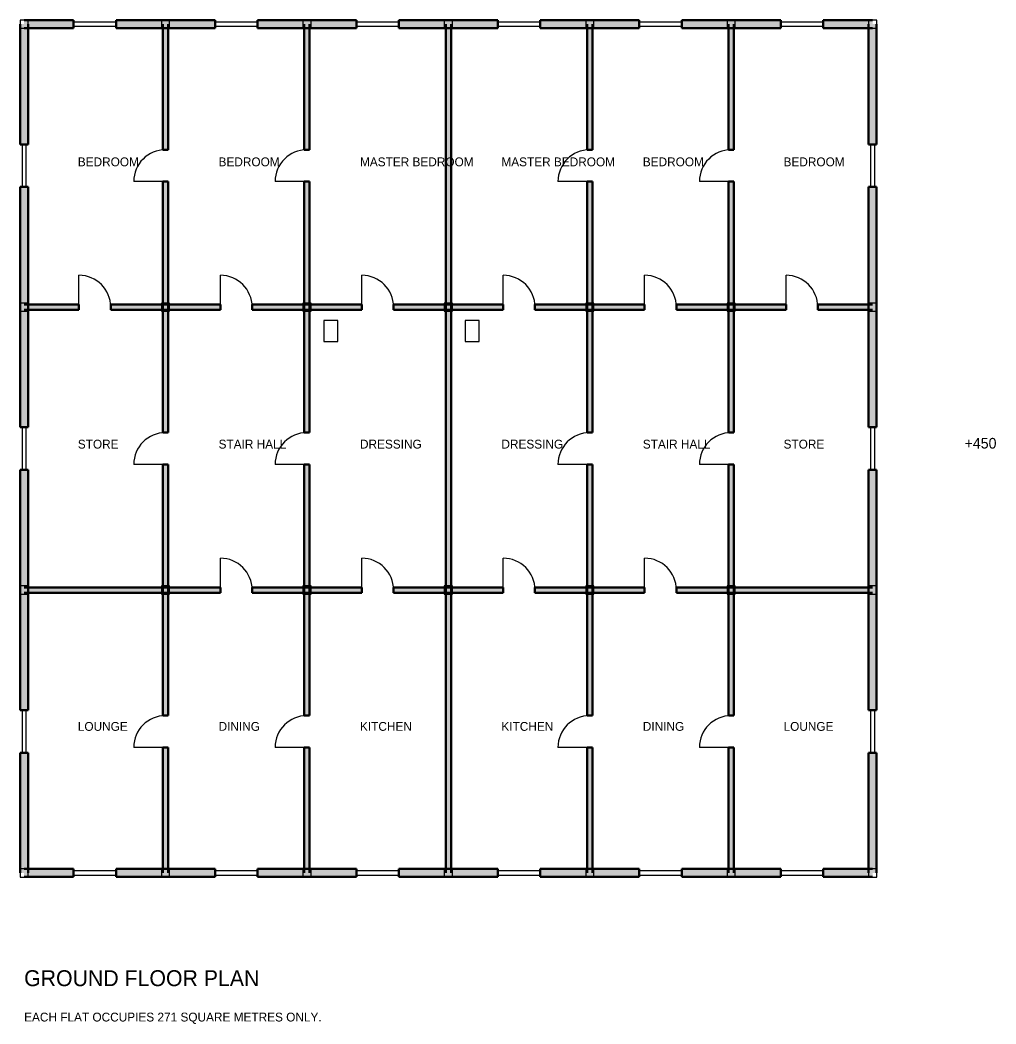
# Model space of a CAD drawing. Header units: millimetres. Extents: x -115 to 209599, y -4269 to 24115.
# Drawn here: x -115 to 27488, y -4269 to 24115 of the extents above; entities that cross this region are included whole.
import ezdxf

# ---------------------------------------------------------------- set-up
doc = ezdxf.new("R2010")
doc.units = ezdxf.units.MM
for name, color, linetype in [('COLUMN', 6, 'CONTINUOUS'), ('DOOR', 3, 'CONTINUOUS'), ('HATCH', 5, 'CONTINUOUS'), ('SANITARY', 1, 'CONTINUOUS'), ('TEXT', 7, 'CONTINUOUS'), ('WALL', 4, 'CONTINUOUS'), ('WIND', 2, 'CONTINUOUS')]:
    doc.layers.add(name, color=color, linetype=linetype)

msp = doc.modelspace()

# ---------------------------------------------------------------- hatches: boundary and pattern name
at = {"layer": 'HATCH'}
h = msp.add_hatch(color=256, dxfattribs=at)
h.dxf.hatch_style = 1
h.paths.add_polyline_path([(-112.5, 20600), (112.5, 20600), (112.5, 24000), (-112.5, 24000)])
h = msp.add_hatch(color=256, dxfattribs=at)
h.dxf.hatch_style = 1
h.paths.add_polyline_path([(0, 23887.5), (1400, 23887.5), (1400, 24112.5), (0, 24112.5)])
h = msp.add_hatch(color=256, dxfattribs=at)
h.dxf.hatch_style = 1
h.paths.add_polyline_path([(2600, 23887.5), (4000, 23887.5), (4000, 24112.5), (2600, 24112.5)])
h = msp.add_hatch(color=256, dxfattribs=at)
h.dxf.hatch_style = 1
h.paths.add_polyline_path([(3925, 20450), (4075, 20450), (4075, 24000), (3925, 24000)])
h = msp.add_hatch(color=256, dxfattribs=at)
h.dxf.hatch_style = 1
h.paths.add_polyline_path([(4000, 23887.5), (5400, 23887.5), (5400, 24112.5), (4000, 24112.5)])
h = msp.add_hatch(color=256, dxfattribs=at)
h.dxf.hatch_style = 1
h.paths.add_polyline_path([(6600, 23887.5), (8000, 23887.5), (8000, 24112.5), (6600, 24112.5)])
h = msp.add_hatch(color=256, dxfattribs=at)
h.dxf.hatch_style = 1
h.paths.add_polyline_path([(7925, 20450), (8075, 20450), (8075, 24000), (7925, 24000)])
h = msp.add_hatch(color=256, dxfattribs=at)
h.dxf.hatch_style = 1
h.paths.add_polyline_path([(8000, 23887.5), (9400, 23887.5), (9400, 24112.5), (8000, 24112.5)])
h = msp.add_hatch(color=256, dxfattribs=at)
h.dxf.hatch_style = 1
h.paths.add_polyline_path([(10600, 23887.5), (12000, 23887.5), (12000, 24112.5), (10600, 24112.5)])
h = msp.add_hatch(color=256, dxfattribs=at)
h.dxf.hatch_style = 1
h.paths.add_polyline_path([(11925, 16000), (12075, 16000), (12075, 24000), (11925, 24000)])
h = msp.add_hatch(color=256, dxfattribs=at)
h.dxf.hatch_style = 1
h.paths.add_polyline_path([(12000, 23887.5), (13400, 23887.5), (13400, 24112.5), (12000, 24112.5)])
h = msp.add_hatch(color=256, dxfattribs=at)
h.dxf.hatch_style = 1
h.paths.add_polyline_path([(14600, 23887.5), (16000, 23887.5), (16000, 24112.5), (14600, 24112.5)])
h = msp.add_hatch(color=256, dxfattribs=at)
h.dxf.hatch_style = 1
h.paths.add_polyline_path([(15925, 20450), (16075, 20450), (16075, 24000), (15925, 24000)])
h = msp.add_hatch(color=256, dxfattribs=at)
h.dxf.hatch_style = 1
h.paths.add_polyline_path([(16000, 23887.5), (17400, 23887.5), (17400, 24112.5), (16000, 24112.5)])
h = msp.add_hatch(color=256, dxfattribs=at)
h.dxf.hatch_style = 1
h.paths.add_polyline_path([(18600, 23887.5), (20000, 23887.5), (20000, 24112.5), (18600, 24112.5)])
h = msp.add_hatch(color=256, dxfattribs=at)
h.dxf.hatch_style = 1
h.paths.add_polyline_path([(19925, 20450), (20075, 20450), (20075, 24000), (19925, 24000)])
h = msp.add_hatch(color=256, dxfattribs=at)
h.dxf.hatch_style = 1
h.paths.add_polyline_path([(20000, 23887.5), (21400, 23887.5), (21400, 24112.5), (20000, 24112.5)])
h = msp.add_hatch(color=256, dxfattribs=at)
h.dxf.hatch_style = 1
h.paths.add_polyline_path([(22600, 23887.5), (24000, 23887.5), (24000, 24112.5), (22600, 24112.5)])
h = msp.add_hatch(color=256, dxfattribs=at)
h.dxf.hatch_style = 1
h.paths.add_polyline_path([(23887.5, 20600), (24112.5, 20600), (24112.5, 24000), (23887.5, 24000)])
h = msp.add_hatch(color=256, dxfattribs=at)
h.dxf.hatch_style = 1
h.paths.add_polyline_path([(-112.5, 16000), (112.5, 16000), (112.5, 19400), (-112.5, 19400)])
h = msp.add_hatch(color=256, dxfattribs=at)
h.dxf.hatch_style = 1
h.paths.add_polyline_path([(3925, 16000), (4075, 16000), (4075, 19550), (3925, 19550)])
h = msp.add_hatch(color=256, dxfattribs=at)
h.dxf.hatch_style = 1
h.paths.add_polyline_path([(7925, 16000), (8075, 16000), (8075, 19550), (7925, 19550)])
h = msp.add_hatch(color=256, dxfattribs=at)
h.dxf.hatch_style = 1
h.paths.add_polyline_path([(15925, 16000), (16075, 16000), (16075, 19550), (15925, 19550)])
h = msp.add_hatch(color=256, dxfattribs=at)
h.dxf.hatch_style = 1
h.paths.add_polyline_path([(19925, 16000), (20075, 16000), (20075, 19550), (19925, 19550)])
h = msp.add_hatch(color=256, dxfattribs=at)
h.dxf.hatch_style = 1
h.paths.add_polyline_path([(23887.5, 16000), (24112.5, 16000), (24112.5, 19400), (23887.5, 19400)])
h = msp.add_hatch(color=256, dxfattribs=at)
h.dxf.hatch_style = 1
h.paths.add_polyline_path([(-112.5, 12600), (112.5, 12600), (112.5, 16000), (-112.5, 16000)])
h = msp.add_hatch(color=256, dxfattribs=at)
h.dxf.hatch_style = 1
h.paths.add_polyline_path([(0, 15925), (1550, 15925), (1550, 16075), (0, 16075)])
h = msp.add_hatch(color=256, dxfattribs=at)
h.dxf.hatch_style = 1
h.paths.add_polyline_path([(2450, 15925), (4000, 15925), (4000, 16075), (2450, 16075)])
h = msp.add_hatch(color=256, dxfattribs=at)
h.dxf.hatch_style = 1
h.paths.add_polyline_path([(3925, 12450), (4075, 12450), (4075, 16000), (3925, 16000)])
h = msp.add_hatch(color=256, dxfattribs=at)
h.dxf.hatch_style = 1
h.paths.add_polyline_path([(4000, 15925), (5550, 15925), (5550, 16075), (4000, 16075)])
h = msp.add_hatch(color=256, dxfattribs=at)
h.dxf.hatch_style = 1
h.paths.add_polyline_path([(6450, 15925), (8000, 15925), (8000, 16075), (6450, 16075)])
h = msp.add_hatch(color=256, dxfattribs=at)
h.dxf.hatch_style = 1
h.paths.add_polyline_path([(7925, 12450), (8075, 12450), (8075, 16000), (7925, 16000)])
h = msp.add_hatch(color=256, dxfattribs=at)
h.dxf.hatch_style = 1
h.paths.add_polyline_path([(8000, 15925), (9550, 15925), (9550, 16075), (8000, 16075)])
h = msp.add_hatch(color=256, dxfattribs=at)
h.dxf.hatch_style = 1
h.paths.add_polyline_path([(10450, 15925), (12000, 15925), (12000, 16075), (10450, 16075)])
h = msp.add_hatch(color=256, dxfattribs=at)
h.dxf.hatch_style = 1
h.paths.add_polyline_path([(11925, 8000), (12075, 8000), (12075, 16000), (11925, 16000)])
h = msp.add_hatch(color=256, dxfattribs=at)
h.dxf.hatch_style = 1
h.paths.add_polyline_path([(12000, 15925), (13550, 15925), (13550, 16075), (12000, 16075)])
h = msp.add_hatch(color=256, dxfattribs=at)
h.dxf.hatch_style = 1
h.paths.add_polyline_path([(14450, 15925), (16000, 15925), (16000, 16075), (14450, 16075)])
h = msp.add_hatch(color=256, dxfattribs=at)
h.dxf.hatch_style = 1
h.paths.add_polyline_path([(15925, 12450), (16075, 12450), (16075, 16000), (15925, 16000)])
h = msp.add_hatch(color=256, dxfattribs=at)
h.dxf.hatch_style = 1
h.paths.add_polyline_path([(16000, 15925), (17550, 15925), (17550, 16075), (16000, 16075)])
h = msp.add_hatch(color=256, dxfattribs=at)
h.dxf.hatch_style = 1
h.paths.add_polyline_path([(18450, 15925), (20000, 15925), (20000, 16075), (18450, 16075)])
h = msp.add_hatch(color=256, dxfattribs=at)
h.dxf.hatch_style = 1
h.paths.add_polyline_path([(19925, 12450), (20075, 12450), (20075, 16000), (19925, 16000)])
h = msp.add_hatch(color=256, dxfattribs=at)
h.dxf.hatch_style = 1
h.paths.add_polyline_path([(20000, 15925), (21550, 15925), (21550, 16075), (20000, 16075)])
h = msp.add_hatch(color=256, dxfattribs=at)
h.dxf.hatch_style = 1
h.paths.add_polyline_path([(22450, 15925), (24000, 15925), (24000, 16075), (22450, 16075)])
h = msp.add_hatch(color=256, dxfattribs=at)
h.dxf.hatch_style = 1
h.paths.add_polyline_path([(23887.5, 12600), (24112.5, 12600), (24112.5, 16000), (23887.5, 16000)])
h = msp.add_hatch(color=256, dxfattribs=at)
h.dxf.hatch_style = 1
h.paths.add_polyline_path([(-112.5, 8000), (112.5, 8000), (112.5, 11400), (-112.5, 11400)])
h = msp.add_hatch(color=256, dxfattribs=at)
h.dxf.hatch_style = 1
h.paths.add_polyline_path([(3925, 8000), (4075, 8000), (4075, 11550), (3925, 11550)])
h = msp.add_hatch(color=256, dxfattribs=at)
h.dxf.hatch_style = 1
h.paths.add_polyline_path([(7925, 8000), (8075, 8000), (8075, 11550), (7925, 11550)])
h = msp.add_hatch(color=256, dxfattribs=at)
h.dxf.hatch_style = 1
h.paths.add_polyline_path([(15925, 8000), (16075, 8000), (16075, 11550), (15925, 11550)])
h = msp.add_hatch(color=256, dxfattribs=at)
h.dxf.hatch_style = 1
h.paths.add_polyline_path([(19925, 8000), (20075, 8000), (20075, 11550), (19925, 11550)])
h = msp.add_hatch(color=256, dxfattribs=at)
h.dxf.hatch_style = 1
h.paths.add_polyline_path([(23887.5, 8000), (24112.5, 8000), (24112.5, 11400), (23887.5, 11400)])
h = msp.add_hatch(color=256, dxfattribs=at)
h.dxf.hatch_style = 1
h.paths.add_polyline_path([(-112.5, 4600), (112.5, 4600), (112.5, 8000), (-112.5, 8000)])
h = msp.add_hatch(color=256, dxfattribs=at)
h.dxf.hatch_style = 1
h.paths.add_polyline_path([(0, 7925), (4000, 7925), (4000, 8075), (0, 8075)])
h = msp.add_hatch(color=256, dxfattribs=at)
h.dxf.hatch_style = 1
h.paths.add_polyline_path([(3925, 4450), (4075, 4450), (4075, 8000), (3925, 8000)])
h = msp.add_hatch(color=256, dxfattribs=at)
h.dxf.hatch_style = 1
h.paths.add_polyline_path([(4000, 7925), (5550, 7925), (5550, 8075), (4000, 8075)])
h = msp.add_hatch(color=256, dxfattribs=at)
h.dxf.hatch_style = 1
h.paths.add_polyline_path([(6450, 7925), (8000, 7925), (8000, 8075), (6450, 8075)])
h = msp.add_hatch(color=256, dxfattribs=at)
h.dxf.hatch_style = 1
h.paths.add_polyline_path([(7925, 4450), (8075, 4450), (8075, 8000), (7925, 8000)])
h = msp.add_hatch(color=256, dxfattribs=at)
h.dxf.hatch_style = 1
h.paths.add_polyline_path([(8000, 7925), (9550, 7925), (9550, 8075), (8000, 8075)])
h = msp.add_hatch(color=256, dxfattribs=at)
h.dxf.hatch_style = 1
h.paths.add_polyline_path([(10450, 7925), (12000, 7925), (12000, 8075), (10450, 8075)])
h = msp.add_hatch(color=256, dxfattribs=at)
h.dxf.hatch_style = 1
h.paths.add_polyline_path([(11925, 0), (12075, 0), (12075, 8000), (11925, 8000)])
h = msp.add_hatch(color=256, dxfattribs=at)
h.dxf.hatch_style = 1
h.paths.add_polyline_path([(12000, 7925), (13550, 7925), (13550, 8075), (12000, 8075)])
h = msp.add_hatch(color=256, dxfattribs=at)
h.dxf.hatch_style = 1
h.paths.add_polyline_path([(14450, 7925), (16000, 7925), (16000, 8075), (14450, 8075)])
h = msp.add_hatch(color=256, dxfattribs=at)
h.dxf.hatch_style = 1
h.paths.add_polyline_path([(15925, 4450), (16075, 4450), (16075, 8000), (15925, 8000)])
h = msp.add_hatch(color=256, dxfattribs=at)
h.dxf.hatch_style = 1
h.paths.add_polyline_path([(16000, 7925), (17550, 7925), (17550, 8075), (16000, 8075)])
h = msp.add_hatch(color=256, dxfattribs=at)
h.dxf.hatch_style = 1
h.paths.add_polyline_path([(18450, 7925), (20000, 7925), (20000, 8075), (18450, 8075)])
h = msp.add_hatch(color=256, dxfattribs=at)
h.dxf.hatch_style = 1
h.paths.add_polyline_path([(19925, 4450), (20075, 4450), (20075, 8000), (19925, 8000)])
h = msp.add_hatch(color=256, dxfattribs=at)
h.dxf.hatch_style = 1
h.paths.add_polyline_path([(20000, 7925), (24000, 7925), (24000, 8075), (20000, 8075)])
h = msp.add_hatch(color=256, dxfattribs=at)
h.dxf.hatch_style = 1
h.paths.add_polyline_path([(23887.5, 4600), (24112.5, 4600), (24112.5, 8000), (23887.5, 8000)])
h = msp.add_hatch(color=256, dxfattribs=at)
h.dxf.hatch_style = 1
h.paths.add_polyline_path([(3925, 0), (4075, 0), (4075, 3550), (3925, 3550)])
h = msp.add_hatch(color=256, dxfattribs=at)
h.dxf.hatch_style = 1
h.paths.add_polyline_path([(7925, 0), (8075, 0), (8075, 3550), (7925, 3550)])
h = msp.add_hatch(color=256, dxfattribs=at)
h.dxf.hatch_style = 1
h.paths.add_polyline_path([(15925, 0), (16075, 0), (16075, 3550), (15925, 3550)])
h = msp.add_hatch(color=256, dxfattribs=at)
h.dxf.hatch_style = 1
h.paths.add_polyline_path([(19925, 0), (20075, 0), (20075, 3550), (19925, 3550)])
h = msp.add_hatch(color=256, dxfattribs=at)
h.dxf.hatch_style = 1
h.paths.add_polyline_path([(-112.5, 0), (112.5, 0), (112.5, 3400), (-112.5, 3400)])
h = msp.add_hatch(color=256, dxfattribs=at)
h.dxf.hatch_style = 1
h.paths.add_polyline_path([(23887.5, 0), (24112.5, 0), (24112.5, 3400), (23887.5, 3400)])
h = msp.add_hatch(color=256, dxfattribs=at)
h.dxf.hatch_style = 1
h.paths.add_polyline_path([(0, -112.5), (1400, -112.5), (1400, 112.5), (0, 112.5)])
h = msp.add_hatch(color=256, dxfattribs=at)
h.dxf.hatch_style = 1
h.paths.add_polyline_path([(2600, -112.5), (4000, -112.5), (4000, 112.5), (2600, 112.5)])
h = msp.add_hatch(color=256, dxfattribs=at)
h.dxf.hatch_style = 1
h.paths.add_polyline_path([(4000, -112.5), (5400, -112.5), (5400, 112.5), (4000, 112.5)])
h = msp.add_hatch(color=256, dxfattribs=at)
h.dxf.hatch_style = 1
h.paths.add_polyline_path([(6600, -112.5), (8000, -112.5), (8000, 112.5), (6600, 112.5)])
h = msp.add_hatch(color=256, dxfattribs=at)
h.dxf.hatch_style = 1
h.paths.add_polyline_path([(8000, -112.5), (9400, -112.5), (9400, 112.5), (8000, 112.5)])
h = msp.add_hatch(color=256, dxfattribs=at)
h.dxf.hatch_style = 1
h.paths.add_polyline_path([(10600, -112.5), (12000, -112.5), (12000, 112.5), (10600, 112.5)])
h = msp.add_hatch(color=256, dxfattribs=at)
h.dxf.hatch_style = 1
h.paths.add_polyline_path([(12000, -112.5), (13400, -112.5), (13400, 112.5), (12000, 112.5)])
h = msp.add_hatch(color=256, dxfattribs=at)
h.dxf.hatch_style = 1
h.paths.add_polyline_path([(14600, -112.5), (16000, -112.5), (16000, 112.5), (14600, 112.5)])
h = msp.add_hatch(color=256, dxfattribs=at)
h.dxf.hatch_style = 1
h.paths.add_polyline_path([(16000, -112.5), (17400, -112.5), (17400, 112.5), (16000, 112.5)])
h = msp.add_hatch(color=256, dxfattribs=at)
h.dxf.hatch_style = 1
h.paths.add_polyline_path([(18600, -112.5), (20000, -112.5), (20000, 112.5), (18600, 112.5)])
h = msp.add_hatch(color=256, dxfattribs=at)
h.dxf.hatch_style = 1
h.paths.add_polyline_path([(20000, -112.5), (21400, -112.5), (21400, 112.5), (20000, 112.5)])
h = msp.add_hatch(color=256, dxfattribs=at)
h.dxf.hatch_style = 1
h.paths.add_polyline_path([(22600, -112.5), (24000, -112.5), (24000, 112.5), (22600, 112.5)])

# ---------------------------------------------------------------- linework, layer by layer
at = {"layer": 'COLUMN'}
for points in [[(-115, 23885), (115, 23885), (115, 24115), (-115, 24115)], [(3885, 23885), (4115, 23885), (4115, 24115), (3885, 24115)], [(7885, 23885), (8115, 23885), (8115, 24115), (7885, 24115)], [(11885, 23885), (12115, 23885), (12115, 24115), (11885, 24115)], [(15885, 23885), (16115, 23885), (16115, 24115), (15885, 24115)], [(19885, 23885), (20115, 23885), (20115, 24115), (19885, 24115)], [(23885, 23885), (24115, 23885), (24115, 24115), (23885, 24115)], [(-115, 15885), (115, 15885), (115, 16115), (-115, 16115)], [(3885, 15885), (4115, 15885), (4115, 16115), (3885, 16115)], [(7885, 15885), (8115, 15885), (8115, 16115), (7885, 16115)], [(11885, 15885), (12115, 15885), (12115, 16115), (11885, 16115)], [(15885, 15885), (16115, 15885), (16115, 16115), (15885, 16115)], [(19885, 15885), (20115, 15885), (20115, 16115), (19885, 16115)], [(23885, 15885), (24115, 15885), (24115, 16115), (23885, 16115)], [(-115, 7885), (115, 7885), (115, 8115), (-115, 8115)], [(3885, 7885), (4115, 7885), (4115, 8115), (3885, 8115)], [(7885, 7885), (8115, 7885), (8115, 8115), (7885, 8115)], [(11885, 7885), (12115, 7885), (12115, 8115), (11885, 8115)], [(15885, 7885), (16115, 7885), (16115, 8115), (15885, 8115)], [(19885, 7885), (20115, 7885), (20115, 8115), (19885, 8115)], [(23885, 7885), (24115, 7885), (24115, 8115), (23885, 8115)], [(-115, -115), (115, -115), (115, 115), (-115, 115)], [(3885, -115), (4115, -115), (4115, 115), (3885, 115)], [(7885, -115), (8115, -115), (8115, 115), (7885, 115)], [(11885, -115), (12115, -115), (12115, 115), (11885, 115)], [(15885, -115), (16115, -115), (16115, 115), (15885, 115)], [(19885, -115), (20115, -115), (20115, 115), (19885, 115)], [(23885, -115), (24115, -115), (24115, 115), (23885, 115)]]:
    msp.add_lwpolyline(points, close=True, dxfattribs=at)
at = {"layer": 'DOOR'}
for p, q in [((4000, 19550), (3100, 19550)), ((8000, 19550), (7100, 19550)), ((16000, 19550), (15100, 19550)), ((20000, 19550), (19100, 19550)), ((1550, 16000), (1550, 16900)), ((5550, 16000), (5550, 16900)), ((9550, 16000), (9550, 16900)), ((13550, 16000), (13550, 16900)), ((17550, 16000), (17550, 16900)), ((21550, 16000), (21550, 16900)), ((4000, 11550), (3100, 11550)), ((8000, 11550), (7100, 11550)), ((16000, 11550), (15100, 11550)), ((20000, 11550), (19100, 11550)), ((5550, 8000), (5550, 8900)), ((9550, 8000), (9550, 8900)), ((13550, 8000), (13550, 8900)), ((17550, 8000), (17550, 8900)), ((4000, 3550), (3100, 3550)), ((8000, 3550), (7100, 3550)), ((16000, 3550), (15100, 3550)), ((20000, 3550), (19100, 3550))]:
    msp.add_line(p, q, dxfattribs=at)
for centre, start, end in [((4000, 19550), 90, 180), ((8000, 19550), 90, 180), ((16000, 19550), 90, 180), ((20000, 19550), 90, 180), ((1550, 16000), 0, 90), ((5550, 16000), 0, 90), ((9550, 16000), 0, 90), ((13550, 16000), 0, 90), ((17550, 16000), 0, 90), ((21550, 16000), 0, 90), ((4000, 11550), 90, 180), ((8000, 11550), 90, 180), ((16000, 11550), 90, 180), ((20000, 11550), 90, 180), ((5550, 8000), 0, 90), ((9550, 8000), 0, 90), ((13550, 8000), 0, 90), ((17550, 8000), 0, 90), ((4000, 3550), 90, 180), ((8000, 3550), 90, 180), ((16000, 3550), 90, 180), ((20000, 3550), 90, 180)]:
    msp.add_arc(centre, 900, start, end, dxfattribs=at)
at = {"layer": 'SANITARY'}
for points in [[(8475, 15025), (8875, 15025), (8875, 15625), (8475, 15625)], [(12475, 15025), (12875, 15025), (12875, 15625), (12475, 15625)]]:
    msp.add_lwpolyline(points, close=True, dxfattribs=at)
at = {"layer": 'WALL', "lineweight": 50}
for p, q in [((-112.5, 20600), (-112.5, 24000)), ((1400, 24112.5), (0, 24112.5)), ((0, 23887.5), (1400, 23887.5)), ((112.5, 24000), (112.5, 20600)), ((1400, 23887.5), (1400, 24112.5)), ((4000, 24112.5), (2600, 24112.5)), ((2600, 23887.5), (2600, 24112.5)), ((2600, 23887.5), (4000, 23887.5)), ((3925, 20450), (3925, 24000)), ((5400, 24112.5), (4000, 24112.5)), ((4000, 23887.5), (5400, 23887.5)), ((4075, 24000), (4075, 20450)), ((5400, 23887.5), (5400, 24112.5)), ((8000, 24112.5), (6600, 24112.5)), ((6600, 23887.5), (6600, 24112.5)), ((6600, 23887.5), (8000, 23887.5)), ((7925, 20450), (7925, 24000)), ((9400, 24112.5), (8000, 24112.5)), ((8000, 23887.5), (9400, 23887.5)), ((8075, 24000), (8075, 20450)), ((9400, 23887.5), (9400, 24112.5)), ((12000, 24112.5), (10600, 24112.5)), ((10600, 23887.5), (10600, 24112.5)), ((10600, 23887.5), (12000, 23887.5)), ((11925, 16000), (11925, 24000)), ((13400, 24112.5), (12000, 24112.5)), ((12000, 23887.5), (13400, 23887.5)), ((12075, 24000), (12075, 16000)), ((13400, 23887.5), (13400, 24112.5)), ((16000, 24112.5), (14600, 24112.5)), ((14600, 23887.5), (14600, 24112.5)), ((14600, 23887.5), (16000, 23887.5)), ((15925, 20450), (15925, 24000)), ((17400, 24112.5), (16000, 24112.5)), ((16000, 23887.5), (17400, 23887.5)), ((16075, 24000), (16075, 20450)), ((17400, 23887.5), (17400, 24112.5)), ((20000, 24112.5), (18600, 24112.5)), ((18600, 23887.5), (18600, 24112.5)), ((18600, 23887.5), (20000, 23887.5)), ((19925, 20450), (19925, 24000)), ((21400, 24112.5), (20000, 24112.5)), ((20000, 23887.5), (21400, 23887.5)), ((20075, 24000), (20075, 20450)), ((21400, 23887.5), (21400, 24112.5)), ((24000, 24112.5), (22600, 24112.5)), ((22600, 23887.5), (22600, 24112.5)), ((22600, 23887.5), (24000, 23887.5)), ((23887.5, 20600), (23887.5, 24000)), ((24112.5, 24000), (24112.5, 20600)), ((-112.5, 20600), (112.5, 20600)), ((3925, 20450), (4075, 20450)), ((7925, 20450), (8075, 20450)), ((15925, 20450), (16075, 20450)), ((19925, 20450), (20075, 20450)), ((23887.5, 20600), (24112.5, 20600)), ((-112.5, 16000), (-112.5, 19400)), ((-112.5, 19400), (112.5, 19400)), ((112.5, 19400), (112.5, 16000)), ((3925, 16000), (3925, 19550)), ((3925, 19550), (4075, 19550)), ((4075, 19550), (4075, 16000)), ((7925, 16000), (7925, 19550)), ((7925, 19550), (8075, 19550)), ((8075, 19550), (8075, 16000)), ((15925, 16000), (15925, 19550)), ((15925, 19550), (16075, 19550)), ((16075, 19550), (16075, 16000)), ((19925, 16000), (19925, 19550)), ((19925, 19550), (20075, 19550)), ((20075, 19550), (20075, 16000)), ((23887.5, 16000), (23887.5, 19400)), ((23887.5, 19400), (24112.5, 19400)), ((24112.5, 19400), (24112.5, 16000)), ((-112.5, 12600), (-112.5, 16000)), ((1550, 16075), (0, 16075)), ((0, 15925), (1550, 15925)), ((112.5, 16000), (112.5, 12600)), ((1550, 15925), (1550, 16075)), ((4000, 16075), (2450, 16075)), ((2450, 15925), (2450, 16075)), ((2450, 15925), (4000, 15925)), ((3925, 12450), (3925, 16000)), ((5550, 16075), (4000, 16075)), ((4000, 15925), (5550, 15925)), ((4075, 16000), (4075, 12450)), ((5550, 15925), (5550, 16075)), ((8000, 16075), (6450, 16075)), ((6450, 15925), (6450, 16075)), ((6450, 15925), (8000, 15925)), ((7925, 12450), (7925, 16000)), ((9550, 16075), (8000, 16075)), ((8000, 15925), (9550, 15925)), ((8075, 16000), (8075, 12450)), ((9550, 15925), (9550, 16075)), ((12000, 16075), (10450, 16075)), ((10450, 15925), (10450, 16075)), ((10450, 15925), (12000, 15925)), ((11925, 8000), (11925, 16000)), ((13550, 16075), (12000, 16075)), ((12000, 15925), (13550, 15925)), ((12075, 16000), (12075, 8000)), ((13550, 15925), (13550, 16075)), ((16000, 16075), (14450, 16075)), ((14450, 15925), (14450, 16075)), ((14450, 15925), (16000, 15925)), ((15925, 12450), (15925, 16000)), ((17550, 16075), (16000, 16075)), ((16000, 15925), (17550, 15925)), ((16075, 16000), (16075, 12450)), ((17550, 15925), (17550, 16075)), ((20000, 16075), (18450, 16075)), ((18450, 15925), (18450, 16075)), ((18450, 15925), (20000, 15925)), ((19925, 12450), (19925, 16000)), ((21550, 16075), (20000, 16075)), ((20000, 15925), (21550, 15925)), ((20075, 16000), (20075, 12450)), ((21550, 15925), (21550, 16075)), ((24000, 16075), (22450, 16075)), ((22450, 15925), (22450, 16075)), ((22450, 15925), (24000, 15925)), ((23887.5, 12600), (23887.5, 16000)), ((24112.5, 16000), (24112.5, 12600)), ((-112.5, 12600), (112.5, 12600)), ((23887.5, 12600), (24112.5, 12600)), ((3925, 12450), (4075, 12450)), ((7925, 12450), (8075, 12450)), ((15925, 12450), (16075, 12450)), ((19925, 12450), (20075, 12450)), ((-112.5, 8000), (-112.5, 11400)), ((-112.5, 11400), (112.5, 11400)), ((112.5, 11400), (112.5, 8000)), ((3925, 8000), (3925, 11550)), ((3925, 11550), (4075, 11550)), ((4075, 11550), (4075, 8000)), ((7925, 8000), (7925, 11550)), ((7925, 11550), (8075, 11550)), ((8075, 11550), (8075, 8000)), ((15925, 8000), (15925, 11550)), ((15925, 11550), (16075, 11550)), ((16075, 11550), (16075, 8000)), ((19925, 8000), (19925, 11550)), ((19925, 11550), (20075, 11550)), ((20075, 11550), (20075, 8000)), ((23887.5, 8000), (23887.5, 11400)), ((23887.5, 11400), (24112.5, 11400)), ((24112.5, 11400), (24112.5, 8000)), ((-112.5, 4600), (-112.5, 8000)), ((4000, 8075), (0, 8075)), ((112.5, 8000), (112.5, 4600)), ((3925, 4450), (3925, 8000)), ((5550, 8075), (4000, 8075)), ((4075, 8000), (4075, 4450)), ((5550, 7925), (5550, 8075)), ((8000, 8075), (6450, 8075)), ((6450, 7925), (6450, 8075)), ((7925, 4450), (7925, 8000)), ((9550, 8075), (8000, 8075)), ((8075, 8000), (8075, 4450)), ((9550, 7925), (9550, 8075)), ((12000, 8075), (10450, 8075)), ((10450, 7925), (10450, 8075)), ((11925, 0), (11925, 8000)), ((13550, 8075), (12000, 8075)), ((12075, 8000), (12075, 0)), ((13550, 7925), (13550, 8075)), ((16000, 8075), (14450, 8075)), ((14450, 7925), (14450, 8075)), ((15925, 4450), (15925, 8000)), ((17550, 8075), (16000, 8075)), ((16075, 8000), (16075, 4450)), ((17550, 7925), (17550, 8075)), ((20000, 8075), (18450, 8075)), ((18450, 7925), (18450, 8075)), ((19925, 4450), (19925, 8000)), ((24000, 8075), (20000, 8075)), ((20075, 8000), (20075, 4450)), ((23887.5, 4600), (23887.5, 8000)), ((24112.5, 8000), (24112.5, 4600)), ((0, 7925), (4000, 7925)), ((4000, 7925), (5550, 7925)), ((6450, 7925), (8000, 7925)), ((8000, 7925), (9550, 7925)), ((10450, 7925), (12000, 7925)), ((12000, 7925), (13550, 7925)), ((14450, 7925), (16000, 7925)), ((16000, 7925), (17550, 7925)), ((18450, 7925), (20000, 7925)), ((20000, 7925), (24000, 7925)), ((-112.5, 4600), (112.5, 4600)), ((23887.5, 4600), (24112.5, 4600)), ((3925, 4450), (4075, 4450)), ((7925, 4450), (8075, 4450)), ((15925, 4450), (16075, 4450)), ((19925, 4450), (20075, 4450)), ((3925, 0), (3925, 3550)), ((3925, 3550), (4075, 3550)), ((4075, 3550), (4075, 0)), ((7925, 0), (7925, 3550)), ((7925, 3550), (8075, 3550)), ((8075, 3550), (8075, 0)), ((15925, 0), (15925, 3550)), ((15925, 3550), (16075, 3550)), ((16075, 3550), (16075, 0)), ((19925, 0), (19925, 3550)), ((19925, 3550), (20075, 3550)), ((20075, 3550), (20075, 0)), ((-112.5, 0), (-112.5, 3400)), ((-112.5, 3400), (112.5, 3400)), ((112.5, 3400), (112.5, 0)), ((23887.5, 0), (23887.5, 3400)), ((23887.5, 3400), (24112.5, 3400)), ((24112.5, 3400), (24112.5, 0)), ((1400, 112.5), (0, 112.5)), ((1400, -112.5), (1400, 112.5)), ((4000, 112.5), (2600, 112.5)), ((2600, -112.5), (2600, 112.5)), ((5400, 112.5), (4000, 112.5)), ((5400, -112.5), (5400, 112.5)), ((8000, 112.5), (6600, 112.5)), ((6600, -112.5), (6600, 112.5)), ((9400, 112.5), (8000, 112.5)), ((9400, -112.5), (9400, 112.5)), ((12000, 112.5), (10600, 112.5)), ((10600, -112.5), (10600, 112.5)), ((13400, 112.5), (12000, 112.5)), ((13400, -112.5), (13400, 112.5)), ((16000, 112.5), (14600, 112.5)), ((14600, -112.5), (14600, 112.5)), ((17400, 112.5), (16000, 112.5)), ((17400, -112.5), (17400, 112.5)), ((20000, 112.5), (18600, 112.5)), ((18600, -112.5), (18600, 112.5)), ((21400, 112.5), (20000, 112.5)), ((21400, -112.5), (21400, 112.5)), ((24000, 112.5), (22600, 112.5)), ((22600, -112.5), (22600, 112.5)), ((0, -112.5), (1400, -112.5)), ((2600, -112.5), (4000, -112.5)), ((4000, -112.5), (5400, -112.5)), ((6600, -112.5), (8000, -112.5)), ((8000, -112.5), (9400, -112.5)), ((10600, -112.5), (12000, -112.5)), ((12000, -112.5), (13400, -112.5)), ((14600, -112.5), (16000, -112.5)), ((16000, -112.5), (17400, -112.5)), ((18600, -112.5), (20000, -112.5)), ((20000, -112.5), (21400, -112.5)), ((22600, -112.5), (24000, -112.5))]:
    msp.add_line(p, q, dxfattribs=at)
at = {"layer": 'WIND'}
for points in [[(1400, 23940), (2600, 23940), (2600, 24060), (1400, 24060)], [(5400, 23940), (6600, 23940), (6600, 24060), (5400, 24060)], [(9400, 23940), (10600, 23940), (10600, 24060), (9400, 24060)], [(13400, 23940), (14600, 23940), (14600, 24060), (13400, 24060)], [(17400, 23940), (18600, 23940), (18600, 24060), (17400, 24060)], [(21400, 23940), (22600, 23940), (22600, 24060), (21400, 24060)], [(-60, 19400), (60, 19400), (60, 20600), (-60, 20600)], [(23940, 19400), (24060, 19400), (24060, 20600), (23940, 20600)], [(-60, 11400), (60, 11400), (60, 12600), (-60, 12600)], [(23940, 11400), (24060, 11400), (24060, 12600), (23940, 12600)], [(-60, 3400), (60, 3400), (60, 4600), (-60, 4600)], [(23940, 3400), (24060, 3400), (24060, 4600), (23940, 4600)], [(1400, -60), (2600, -60), (2600, 60), (1400, 60)], [(5400, -60), (6600, -60), (6600, 60), (5400, 60)], [(9400, -60), (10600, -60), (10600, 60), (9400, 60)], [(13400, -60), (14600, -60), (14600, 60), (13400, 60)], [(17400, -60), (18600, -60), (18600, 60), (17400, 60)], [(21400, -60), (22600, -60), (22600, 60), (21400, 60)]]:
    msp.add_lwpolyline(points, close=True, dxfattribs=at)

# ---------------------------------------------------------------- texts
at = {"layer": 'TEXT'}
for s, height, p in [('BEDROOM', 250, (1518.8, 19981.2)), ('BEDROOM', 250, (5500, 19981.2)), ('MASTER BEDROOM', 250, (9500, 19981.2)), ('MASTER BEDROOM', 250, (13500, 19981.2)), ('BEDROOM', 250, (17500, 19981.2)), ('BEDROOM', 250, (21481.2, 19981.2)), ('STORE', 250, (1518.8, 12000)), ('STAIR HALL', 250, (5500, 12000)), ('DRESSING', 250, (9500, 12000)), ('DRESSING', 250, (13500, 12000)), ('STAIR HALL', 250, (17500, 12000)), ('STORE', 250, (21481.2, 12000)), ('+450', 300, (26600, 12000)), ('LOUNGE', 250, (1518.8, 4018.8)), ('DINING', 250, (5500, 4018.8)), ('KITCHEN', 250, (9500, 4018.8)), ('KITCHEN', 250, (13500, 4018.8)), ('DINING', 250, (17500, 4018.8)), ('LOUNGE', 250, (21481.2, 4018.8)), ('GROUND FLOOR PLAN', 450, (0, -3200)), ('EACH FLAT OCCUPIES 271 SQUARE METRES ONLY.', 250, (0, -4200))]:
    msp.add_text(s, height=height, dxfattribs=at).set_placement(p)

doc.saveas('drawing.dxf')
